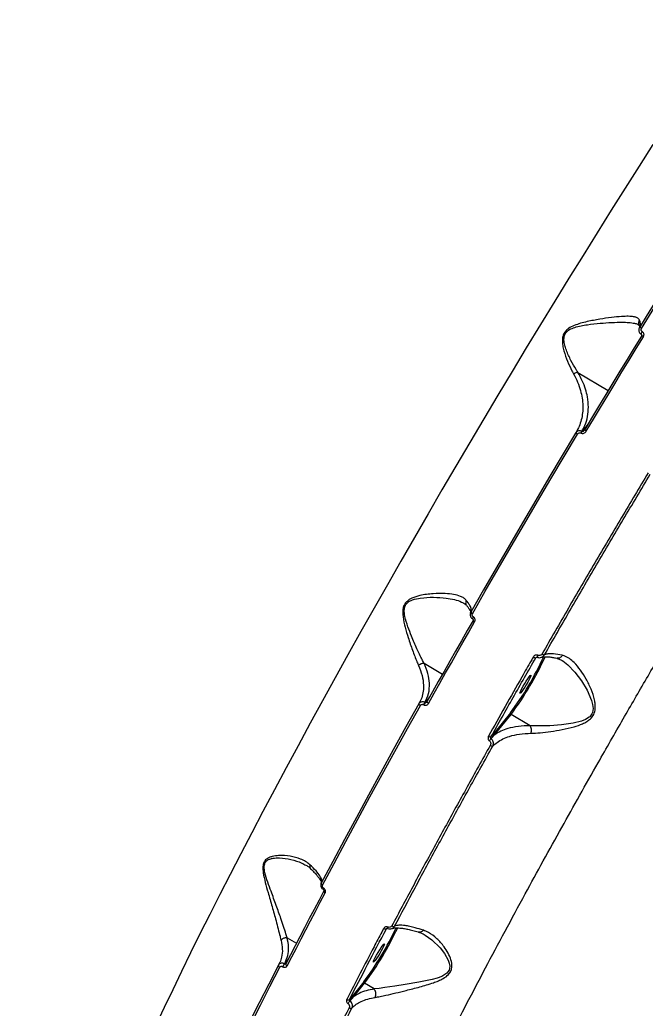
# Model space of a CAD drawing. Header units: millimetres. Extents: x -6328 to 5334, y -5037 to 4112.
# Drawn here: x -1865.5 to -1601.1, y 770.3 to 1187.9 of the extents above; entities that cross this region are included whole.
import ezdxf

# ---------------------------------------------------------------- set-up
doc = ezdxf.new("R2010")
doc.units = ezdxf.units.MM
for name, color, linetype in [('DIKOM_ОБЪЕКТ', 7, 'Continuous'), ('DIKOM_РАЗМЕР_ЗОНА', 7, 'Continuous'), ('DIKOM_РАЗМЕР_ОБЪЕКТА', 7, 'Continuous')]:
    doc.layers.add(name, color=color, linetype=linetype)
doc.styles.add('style1', font='arial.ttf', dxfattribs={"width": 0.8})
doc.dimstyles.new('1-50', dxfattribs={"dimtxt": 300, "dimasz": 200, "dimexe": 100, "dimexo": 0, "dimgap": 100, "dimtad": 1, "dimtxsty": 'style1', "dimcen": 200, "dimclrd": 7, "dimclre": 7, "dimclrt": 7, "dimadec": 1, "dimazin": 2, "dimtfac": 1, "dimtmove": 0, "dimatfit": 2, "dimfxl": 0, "dimlwd": 25, "dimlwe": 18, "dimarcsym": 0})

# ---------------------------------------------------------------- blocks, each defined once
blk = doc.blocks.new('*D2')
at = {"layer": 'Defpoints', "color": 0, "transparency": 16777216}
for p in [(-5303.77, 2121.42), (-1621.11, 2121.42), (560.33, -2395.62)]:
    blk.add_point(p, dxfattribs=at)
at = {"layer": 'DIKOM_РАЗМЕР_ОБЪЕКТА', "color": 7, "lineweight": 18, "transparency": 16777216}
for p, q in [((-1621.11, 2121.42), (-5403.77, 2121.42)), ((560.33, -2395.62), (-5403.77, -2395.62))]:
    blk.add_line(p, q, dxfattribs=at)
at = {"layer": 'DIKOM_РАЗМЕР_ОБЪЕКТА', "color": 7, "lineweight": 25, "transparency": 16777216}
blk.add_line((-5303.77, -2195.62), (-5303.77, 1921.42), dxfattribs=at)
at = {"layer": 'DIKOM_РАЗМЕР_ОБЪЕКТА', "color": 7, "transparency": 16777216}
for points in [[(-5337.11, 1921.42), (-5270.44, 1921.42), (-5303.77, 2121.42)], [(-5337.11, -2195.62), (-5270.44, -2195.62), (-5303.77, -2395.62)]]:
    blk.add_solid(points, dxfattribs=at)
at = {"layer": 'DIKOM_РАЗМЕР_ОБЪЕКТА', "color": 7, "transparency": 16777216, "insert": (-5556.94, -137.1), "char_height": 300, "attachment_point": 5, "rotation": 90, "style": 'style1'}
blk.add_mtext('4500', dxfattribs=at)
blk = doc.blocks.new('*D3')
at = {"layer": 'Defpoints', "color": 0, "transparency": 16777216}
for p in [(-1814.92, 4111.71), (-5877.98, -3895.62), (33.33, -3895.62)]:
    blk.add_point(p, dxfattribs=at)
at = {"layer": 'DIKOM_РАЗМЕР_ЗОНА', "color": 7, "lineweight": 18, "transparency": 16777216}
for p, q in [((-1814.92, 4111.71), (-5977.98, 4111.71)), ((33.33, -3895.62), (-5977.98, -3895.62))]:
    blk.add_line(p, q, dxfattribs=at)
at = {"layer": 'DIKOM_РАЗМЕР_ЗОНА', "color": 7, "lineweight": 25, "transparency": 16777216}
blk.add_line((-5877.98, 3911.71), (-5877.98, -3695.62), dxfattribs=at)
at = {"layer": 'DIKOM_РАЗМЕР_ЗОНА', "color": 7, "transparency": 16777216}
for points in [[(-5911.31, 3911.71), (-5844.65, 3911.71), (-5877.98, 4111.71)], [(-5911.31, -3695.62), (-5844.65, -3695.62), (-5877.98, -3895.62)]]:
    blk.add_solid(points, dxfattribs=at)
at = {"layer": 'DIKOM_РАЗМЕР_ЗОНА', "color": 7, "transparency": 16777216, "insert": (-6131.15, 108.05), "char_height": 300, "attachment_point": 5, "rotation": 90, "style": 'style1'}
blk.add_mtext('8000', dxfattribs=at)

msp = doc.modelspace()

# ---------------------------------------------------------------- linework, layer by layer
at = {"layer": 'DIKOM_ОБЪЕКТ', "color": 7, "linetype": 'Continuous', "lineweight": 15}
for p, q in [((-1603.862, 1059.058), (-1603.638, 1058.925)), ((-1602.857, 1055.079), (-1602.829, 1055.062)), ((-1602.719, 1054.319), (-1602.715, 1054.334)), ((-1602.305, 1056.119), (-1602.334, 1056.136)), ((-1629.54, 1038.971), (-1616.695, 1031.37)), ((-1625.205, 1017.247), (-1627.798, 1013.993)), ((-1630.338, 1013.704), (-1630.558, 1013.282)), ((-1628.322, 1013.391), (-1628.233, 1013.338)), ((-1627.798, 1013.993), (-1627.887, 1014.045)), ((-1626.805, 1014.579), (-1626.91, 1014.453)), ((-1678.033, 941.587), (-1677.711, 941.411)), ((-1673.747, 935.632), (-1673.795, 935.66)), ((-1674.148, 934.889), (-1674.101, 934.861)), ((-1694.615, 916.113), (-1686.799, 911.488)), ((-1647.345, 918.42), (-1647.027, 918.649)), ((-1646.751, 918.624), (-1646.727, 918.633)), ((-1636.484, 917.36), (-1636.164, 917.194)), ((-1692.127, 902.022), (-1694.149, 899.491)), ((-1696.61, 899.314), (-1696.8, 898.906)), ((-1694.812, 898.602), (-1694.744, 898.562)), ((-1694.149, 899.491), (-1694.217, 899.531)), ((-1658.059, 895.104), (-1665.15, 886.384)), ((-1664.921, 885.75), (-1657.829, 894.469)), ((-1649.732, 889.677), (-1657.829, 894.469)), ((-1737.287, 820.585), (-1737.219, 820.545)), ((-1737.016, 821.042), (-1737.084, 821.083)), ((-1710.494, 803.931), (-1710.248, 804.109)), ((-1710.391, 804.054), (-1710.369, 804.066)), ((-1752.458, 800.118), (-1748.526, 797.79)), ((-1752.033, 791.005), (-1753.586, 789.066)), ((-1755.804, 789.234), (-1756.145, 788.583)), ((-1754.371, 787.899), (-1754.324, 787.871)), ((-1753.586, 789.066), (-1753.633, 789.094)), ((-1720.022, 781.499), (-1724.574, 775.902)), ((-1724.344, 775.267), (-1719.792, 780.864)), ((-1715.752, 778.474), (-1719.792, 780.864)), ((-1724.574, 775.902), (-1726.11, 774.004))]:
    msp.add_line(p, q, dxfattribs=at)
at = {"layer": 'DIKOM_ОБЪЕКТ', "color": 7, "linetype": 'Continuous', "lineweight": 15, "flags": 128}
for points in [[(-1597.806, 1135.28), (-1603.658, 1126.134), (-1609.549, 1116.866), (-1615.471, 1107.484), (-1621.42, 1097.997), (-1627.391, 1088.415), (-1633.377, 1078.745), (-1639.373, 1068.998), (-1645.374, 1059.181), (-1651.374, 1049.305), (-1657.367, 1039.377), (-1663.347, 1029.409), (-1669.31, 1019.408), (-1675.25, 1009.384), (-1681.161, 999.347), (-1687.037, 989.306), (-1692.874, 979.27), (-1698.665, 969.248), (-1704.406, 959.25), (-1710.091, 949.285), (-1715.714, 939.363), (-1721.271, 929.492), (-1726.756, 919.682), (-1732.165, 909.941), (-1737.491, 900.28), (-1742.731, 890.707), (-1747.879, 881.231), (-1752.931, 871.86), (-1757.882, 862.604), (-1762.726, 853.471), (-1767.461, 844.469), (-1772.081, 835.607), (-1776.582, 826.893), (-1780.96, 818.336), (-1785.211, 809.943), (-1789.33, 801.721), (-1793.315, 793.68), (-1797.161, 785.825), (-1800.864, 778.165), (-1804.422, 770.707), (-1807.831, 763.457)], [(-1568.328, 1114.242), (-1572.685, 1107.375), (-1577.056, 1100.452), (-1581.442, 1093.476), (-1585.84, 1086.45), (-1590.248, 1079.377), (-1594.664, 1072.26), (-1599.087, 1065.101), (-1603.515, 1057.905)], [(-1602.645, 1057.583), (-1598.208, 1064.796), (-1593.776, 1071.97), (-1589.349, 1079.103), (-1584.932, 1086.192), (-1580.524, 1093.233), (-1576.129, 1100.224), (-1571.747, 1107.163), (-1567.381, 1114.045)], [(-1602.719, 1054.319), (-1605.732, 1049.397), (-1608.746, 1044.46), (-1611.76, 1039.509), (-1614.773, 1034.545), (-1617.784, 1029.569), (-1620.794, 1024.582), (-1623.801, 1019.585), (-1626.805, 1014.579)], [(-1625.993, 1014.171), (-1622.982, 1019.188), (-1619.968, 1024.197), (-1616.951, 1029.196), (-1613.932, 1034.184), (-1610.912, 1039.16), (-1607.891, 1044.123), (-1604.87, 1049.072), (-1601.849, 1054.006)], [(-1630.558, 1013.282), (-1636.188, 1003.849), (-1641.799, 994.396), (-1647.388, 984.929), (-1652.952, 975.455), (-1658.486, 965.981), (-1663.987, 956.512), (-1669.451, 947.056), (-1674.874, 937.619)], [(-1674.162, 937.031), (-1668.727, 946.489), (-1663.252, 955.966), (-1657.739, 965.456), (-1652.192, 974.951), (-1646.616, 984.446), (-1641.014, 993.934), (-1635.391, 1003.408), (-1629.749, 1012.862)], [(-1673.899, 934.183), (-1676.37, 929.86), (-1678.83, 925.544), (-1681.281, 921.234), (-1683.721, 916.933), (-1686.149, 912.639), (-1688.567, 908.354), (-1690.972, 904.079), (-1693.366, 899.813)], [(-1692.713, 899.131), (-1690.314, 903.406), (-1687.902, 907.692), (-1685.479, 911.987), (-1683.044, 916.291), (-1680.599, 920.603), (-1678.143, 924.922), (-1675.676, 929.249), (-1673.2, 933.582)], [(-1636.164, 917.194), (-1635.967, 917.091), (-1633.758, 915.383), (-1630.845, 912.365), (-1628.06, 908.679), (-1625.683, 904.751), (-1623.744, 900.329), (-1623.312, 898.697), (-1623.13, 896.977), (-1623.394, 895.276), (-1623.596, 894.785), (-1624.53, 893.518), (-1624.812, 893.267), (-1626.295, 892.327), (-1628.009, 891.641), (-1631.558, 890.769), (-1636.464, 890.089), (-1641.37, 889.715), (-1645.644, 889.584), (-1649.722, 889.671), (-1649.725, 889.671), (-1649.725, 889.671)], [(-1649.408, 911.058), (-1649.502, 910.685), (-1649.776, 910.033), (-1650.208, 909.158), (-1650.763, 908.128), (-1651.396, 907.028), (-1652.055, 905.947), (-1652.688, 904.972), (-1653.243, 904.182), (-1653.675, 903.642), (-1653.949, 903.395), (-1654.043, 903.461), (-1653.949, 903.834), (-1653.675, 904.486), (-1653.243, 905.362), (-1652.688, 906.391), (-1652.055, 907.491), (-1651.396, 908.572), (-1650.763, 909.547), (-1650.208, 910.337), (-1649.776, 910.877), (-1649.502, 911.124), (-1649.408, 911.058)], [(-1696.8, 898.906), (-1702.234, 889.166), (-1707.597, 879.491), (-1712.886, 869.889), (-1718.096, 860.366), (-1723.224, 850.932), (-1728.265, 841.592), (-1733.215, 832.353), (-1738.071, 823.224)], [(-1737.499, 822.383), (-1732.632, 831.533), (-1727.671, 840.792), (-1722.619, 850.152), (-1717.481, 859.608), (-1712.259, 869.151), (-1706.958, 878.775), (-1701.583, 888.471), (-1696.137, 898.233)], [(-1696.8, 898.906), (-1696.811, 898.857), (-1696.792, 898.793), (-1696.743, 898.715), (-1696.665, 898.627), (-1696.562, 898.531), (-1696.436, 898.431), (-1696.293, 898.331), (-1696.137, 898.233)], [(-1693.381, 899.796), (-1693.389, 899.769), (-1693.379, 899.708), (-1693.335, 899.63), (-1693.259, 899.541), (-1693.155, 899.442), (-1693.025, 899.338), (-1692.876, 899.233), (-1692.713, 899.131)], [(-1738.071, 823.224), (-1738.1, 823.142), (-1738.098, 823.046), (-1738.065, 822.939), (-1738.001, 822.825), (-1737.909, 822.709), (-1737.791, 822.594), (-1737.653, 822.484), (-1737.499, 822.383)], [(-1736.931, 819.923), (-1739.006, 815.995), (-1741.061, 812.09), (-1743.097, 808.209), (-1745.113, 804.351), (-1747.109, 800.518), (-1749.086, 796.71), (-1751.041, 792.927), (-1752.976, 789.171)], [(-1752.465, 788.225), (-1750.526, 791.99), (-1748.566, 795.781), (-1746.585, 799.598), (-1744.584, 803.441), (-1742.562, 807.308), (-1740.522, 811.198), (-1738.461, 815.113), (-1736.382, 819.05)], [(-1736.931, 819.923), (-1736.975, 819.842), (-1736.984, 819.745), (-1736.958, 819.635), (-1736.898, 819.516), (-1736.806, 819.394), (-1736.687, 819.272), (-1736.543, 819.156), (-1736.382, 819.05)], [(-1709.904, 804.628), (-1709.946, 804.497), (-1709.979, 804.38), (-1710.002, 804.278), (-1710.015, 804.194), (-1710.018, 804.132), (-1710.009, 804.091), (-1709.994, 804.075)], [(-1709.994, 804.075), (-1709.991, 804.074), (-1709.962, 804.081)], [(-1694.14, 801.164), (-1691.255, 799.235), (-1687.759, 795.841), (-1685.893, 793.416), (-1684.38, 790.681), (-1683.942, 789.409), (-1683.738, 788.064), (-1684.006, 786.489), (-1684.954, 785.146), (-1687.128, 783.792), (-1689.09, 783.073), (-1691.174, 782.503), (-1696.791, 781.361), (-1702.581, 780.392), (-1706.919, 779.704), (-1711.143, 779.062), (-1713.525, 778.731), (-1715.745, 778.469), (-1715.747, 778.469), (-1715.747, 778.469)], [(-1711.37, 797.454), (-1711.464, 797.08), (-1711.738, 796.429), (-1712.17, 795.553), (-1712.725, 794.523), (-1713.358, 793.423), (-1714.018, 792.342), (-1714.651, 791.367), (-1715.206, 790.577), (-1715.638, 790.037), (-1715.912, 789.79), (-1716.006, 789.856), (-1715.912, 790.23), (-1715.638, 790.881), (-1715.206, 791.757), (-1714.651, 792.786), (-1714.018, 793.886), (-1713.358, 794.968), (-1712.725, 795.943), (-1712.17, 796.732), (-1711.738, 797.272), (-1711.464, 797.52), (-1711.37, 797.454)], [(-1756.145, 788.583), (-1760.262, 780.526), (-1764.276, 772.603), (-1768.183, 764.819), (-1771.982, 757.179), (-1775.669, 749.688), (-1779.242, 742.353), (-1782.699, 735.177), (-1786.037, 728.166)], [(-1785.571, 727.115), (-1782.226, 734.142), (-1778.762, 741.333), (-1775.181, 748.685), (-1771.485, 756.192), (-1767.678, 763.849), (-1763.762, 771.65), (-1759.74, 779.591), (-1755.613, 787.666)], [(-1756.145, 788.583), (-1756.183, 788.486), (-1756.188, 788.375), (-1756.162, 788.255), (-1756.104, 788.13), (-1756.016, 788.004), (-1755.903, 787.882), (-1755.767, 787.768), (-1755.613, 787.666)], [(-1752.976, 789.171), (-1753.027, 789.076), (-1753.043, 788.964), (-1753.024, 788.842), (-1752.97, 788.712), (-1752.883, 788.58), (-1752.767, 788.452), (-1752.626, 788.332), (-1752.465, 788.225)]]:
    msp.add_lwpolyline(points, dxfattribs=at)
at = {"layer": 'DIKOM_ОБЪЕКТ', "color": 7, "linetype": 'Continuous', "lineweight": 15}
for centre, radius, start, end in [((-1603.515, 1056.57), 1.335, 49.38413, 90.00644), ((-1599.813, 1054.23), 3.16, 142.89999, 164.41587), ((-1599.78, 1054.21), 3.166, 142.91526, 164.38991), ((-1602.729, 1052.994), 1.34, 48.99929, 89.39509), ((-1631.957, 1009.598), 3.94, 55.9129, 69.20482), ((-1622.56, 1010.034), 6.669, 143.01866, 149.77285), ((-1622.471, 1009.981), 6.669, 143.01866, 149.77285), ((-1627.671, 1011.848), 2.865, 54.15235, 72.40471), ((-1673.608, 938.426), 1.501, 212.5453, 248.34131), ((-1672.202, 934.463), 1.992, 143.07647, 167.63938), ((-1672.163, 934.439), 1.983, 143.03525, 167.70734), ((-1672.697, 934.908), 1.418, 211.22763, 249.23923), ((-1757.06, 969.541), 123.864, 323.06122, 335.86446), ((-1760.801, 971.783), 128.766, 323.09957, 335.73707), ((-1647.043, 920.612), 2.214, 233.59735, 262.13799), ((-1645.015, 918.595), 1.736, 150.27654, 179.04156), ((-1643.213, 922.164), 2.547, 234.80871, 259.31965), ((-1687.837, 894.795), 7.946, 143.41032, 151.37165), ((-1687.769, 894.754), 7.946, 143.41032, 151.37165), ((-1657.6, 894.911), 0.498, 157.19333, 242.58655), ((-1664.692, 886.191), 0.498, 157.19442, 242.58644), ((-1666.397, 886.492), 1.525, 231.34129, 273.85004), ((-1654.898, 874.149), 15.172, 138.51931, 142.73261), ((-1665.611, 882.696), 1.622, 232.53438, 272.03783), ((-1735.911, 820.315), 1.402, 146.78557, 168.87307), ((-1735.849, 820.277), 1.396, 146.75374, 168.94362), ((-1824.692, 859.477), 130.524, 323.31435, 335.02406), ((-1826.96, 860.829), 133.714, 323.27086, 335.02656), ((-1710.969, 804.882), 1.063, 230.01453, 296.57989), ((-1707.481, 806.052), 1.12, 231.19636, 292.86468), ((-1746.727, 784.004), 8.579, 143.60427, 152.99466), ((-1746.68, 783.976), 8.579, 143.60427, 152.99466), ((-1719.563, 781.306), 0.498, 157.19333, 242.58655), ((-1726.663, 774.853), 1.014, 230.74076, 303.09454), ((-1868.434, 881.99), 179.146, 322.25441, 322.70586), ((-1724.115, 775.709), 0.498, 157.19442, 242.58644), ((-1725.595, 771.401), 1.048, 231.8291, 300.43419)]:
    msp.add_arc(centre, radius, start, end, dxfattribs=at)
for points, knots in [([(-1739.94, 630.53), (-1739.272, 632.856), (-1737.962, 637.417), (-1735.241, 645.416), (-1732.008, 654.164), (-1728.17, 663.851), (-1723.663, 674.625), (-1719.07, 685.121), (-1714.589, 695.031), (-1710.625, 703.599), (-1706.56, 712.215), (-1702.42, 720.841), (-1698.073, 729.755), (-1692.548, 740.917), (-1685.68, 754.546), (-1677.364, 770.713), (-1668.915, 786.836), (-1660.417, 802.791), (-1652.249, 817.904), (-1644.222, 832.567), (-1636.533, 846.452), (-1628.79, 860.287), (-1620.157, 875.554), (-1610.75, 891.999), (-1600.552, 909.608), (-1590.965, 925.97), (-1581.724, 941.573), (-1573.026, 956.117), (-1564.408, 970.39), (-1554.944, 985.917), (-1544.808, 1002.363), (-1534.023, 1019.651), (-1524.061, 1035.429), (-1514.614, 1050.222), (-1505.854, 1063.793), (-1497.299, 1076.903), (-1488.925, 1089.594), (-1480.582, 1102.105), (-1475.085, 1110.223), (-1472.334, 1114.286)], [0, 0, 0, 0, 0.0321108, 0.0629807, 0.0939441, 0.1252643, 0.1566821, 0.189835, 0.2117861, 0.2337707, 0.2537041, 0.2736375, 0.2936718, 0.313706, 0.3466387, 0.3796847, 0.4118208, 0.4412262, 0.470712, 0.4960472, 0.5214337, 0.5455273, 0.5696649, 0.6018539, 0.6313075, 0.6608414, 0.6862174, 0.7116447, 0.7357766, 0.7599525, 0.7922219, 0.8217486, 0.8513558, 0.8767942, 0.9022838, 0.9264743, 0.9507088, 0.9753312, 1, 1, 1, 1]), ([(-1603.532, 1061.051), (-1603.641, 1061.236), (-1603.905, 1061.684), (-1604.713, 1062.171), (-1606.122, 1062.551), (-1608.213, 1062.702), (-1611.334, 1062.594), (-1615.383, 1062.187), (-1620.315, 1061.47), (-1624.744, 1060.642), (-1628.405, 1059.732), (-1631.07, 1058.862), (-1633.309, 1057.767), (-1634.943, 1056.373), (-1635.909, 1054.655), (-1636.214, 1052.574), (-1636.007, 1050.347), (-1635.3, 1047.265), (-1633.963, 1043.571), (-1632.495, 1040.384), (-1631.591, 1038.726), (-1631.36, 1038.302)], [0, 0, 0, 0, 0.0311474, 0.0753855, 0.1207369, 0.1821177, 0.2453894, 0.3302629, 0.4176133, 0.506583, 0.5520953, 0.5980953, 0.6383945, 0.6670903, 0.6962024, 0.7286708, 0.766811, 0.8059849, 0.8877644, 0.9712469, 1, 1, 1, 1]), ([(-1603.532, 1061.051), (-1603.549, 1061.027), (-1603.689, 1060.839), (-1603.894, 1060.423), (-1603.96, 1059.794), (-1603.904, 1059.328), (-1603.776, 1059.136), (-1603.765, 1059.121)], [0, 0, 0, 0, 0.0417515, 0.3370463, 0.6548472, 0.9726442, 1, 1, 1, 1]), ([(-1603.463, 1058.065), (-1603.305, 1058.404), (-1602.972, 1059.118), (-1603.208, 1060.234), (-1603.488, 1060.938), (-1603.532, 1061.051)], [0, 0, 0, 0, 0.4324947, 0.9095891, 1, 1, 1, 1]), ([(-1629.54, 1038.971), (-1629.808, 1039.384), (-1630.834, 1040.963), (-1632.558, 1044.018), (-1634.184, 1047.514), (-1635.147, 1050.466), (-1635.535, 1052.535), (-1635.398, 1054.4), (-1634.853, 1055.48), (-1634.148, 1056.34), (-1632.956, 1057.248), (-1630.802, 1058.085), (-1628.23, 1058.699), (-1624.595, 1059.297), (-1620.198, 1059.756), (-1615.217, 1060.089), (-1611.16, 1060.193), (-1607.931, 1060.091), (-1605.813, 1059.803), (-1604.533, 1059.482), (-1604.128, 1059.222), (-1604.029, 1059.158)], [0, 0, 0, 0, 0.031315, 0.1199302, 0.2100252, 0.2502487, 0.2911954, 0.3237366, 0.3475658, 0.3522687, 0.380797, 0.4223578, 0.4697856, 0.5178384, 0.6163492, 0.7088869, 0.8034968, 0.8698555, 0.9378216, 0.9847655, 1, 1, 1, 1]), ([(-1604.054, 1059.114), (-1603.99, 1059.07), (-1603.87, 1058.987), (-1603.88, 1058.987), (-1603.885, 1058.987)], [0, 0, 0, 0, 0.5373051, 1, 1, 1, 1]), ([(-1603.515, 1057.905), (-1603.604, 1057.726), (-1603.796, 1057.341), (-1603.849, 1056.68), (-1603.696, 1056.033), (-1603.358, 1055.465), (-1603.009, 1055.213), (-1602.833, 1055.086)], [0, 0, 0, 0, 0.1847847, 0.3988088, 0.6012662, 0.7990297, 1, 1, 1, 1]), ([(-1603.778, 1059.113), (-1603.687, 1058.907), (-1603.489, 1058.459), (-1603.43, 1058.081), (-1603.456, 1057.968), (-1603.446, 1057.988), (-1603.446, 1057.989)], [0, 0, 0, 0, 0.2969212, 0.6438022, 0.9883545, 1, 1, 1, 1]), ([(-1602.334, 1056.136), (-1602.421, 1056.2), (-1602.596, 1056.33), (-1602.759, 1056.621), (-1602.828, 1056.953), (-1602.794, 1057.292), (-1602.692, 1057.491), (-1602.645, 1057.583)], [0, 0, 0, 0, 0.1951513, 0.3900918, 0.5932741, 0.8111156, 1, 1, 1, 1]), ([(-1602.828, 1055.06), (-1602.825, 1055.059), (-1602.782, 1055.039), (-1602.711, 1054.966), (-1602.63, 1054.826), (-1602.609, 1054.623), (-1602.64, 1054.441), (-1602.708, 1054.357), (-1602.721, 1054.341)], [0, 0, 0, 0, 0.0104831, 0.1627458, 0.3543204, 0.6168987, 0.9287731, 1, 1, 1, 1]), ([(-1601.849, 1054.006), (-1601.781, 1054.141), (-1601.633, 1054.43), (-1601.58, 1054.922), (-1601.679, 1055.407), (-1601.918, 1055.835), (-1602.176, 1056.024), (-1602.305, 1056.119)], [0, 0, 0, 0, 0.1890341, 0.4045268, 0.6068518, 0.803372, 1, 1, 1, 1]), ([(-1629.544, 1038.973), (-1629.74, 1038.965), (-1630.133, 1038.948), (-1630.711, 1038.731), (-1631.116, 1038.494), (-1631.302, 1038.347), (-1631.36, 1038.302)], [0, 0, 0, 0, 0.3252677, 0.6505354, 0.8925526, 1, 1, 1, 1]), ([(-1631.36, 1038.302), (-1630.761, 1037.136), (-1629.555, 1034.789), (-1628.405, 1031.379), (-1627.682, 1028.08), (-1627.401, 1024.92), (-1627.525, 1021.846), (-1628.072, 1018.894), (-1628.965, 1016.139), (-1629.893, 1014.494), (-1630.338, 1013.704)], [0, 0, 0, 0, 0.1262555, 0.2540694, 0.3766243, 0.5004715, 0.6252795, 0.7529413, 0.8815225, 1, 1, 1, 1]), ([(-1627.887, 1014.045), (-1627.433, 1014.875), (-1626.365, 1016.828), (-1625.381, 1020.257), (-1625, 1024.291), (-1625.365, 1028.211), (-1626.297, 1031.934), (-1627.581, 1035.394), (-1628.889, 1037.78), (-1629.544, 1038.973)], [0, 0, 0, 0, 0.1234106, 0.2903387, 0.4577866, 0.6246116, 0.7465465, 0.8732941, 1, 1, 1, 1]), ([(-1629.544, 1038.973), (-1629.543, 1038.973), (-1629.542, 1038.972), (-1629.541, 1038.972), (-1629.541, 1038.972), (-1629.54, 1038.971)], [0, 0, 0, 0, 0.2963091, 0.6893277, 1, 1, 1, 1]), ([(-1627.887, 1014.045), (-1627.97, 1014.087), (-1628.242, 1014.226), (-1628.751, 1014.325), (-1629.398, 1014.245), (-1630.012, 1013.944), (-1630.382, 1013.566), (-1630.534, 1013.321), (-1630.558, 1013.282)], [0, 0, 0, 0, 0.0891853, 0.2936483, 0.4896032, 0.7163748, 0.9545823, 1, 1, 1, 1]), ([(-1629.749, 1012.862), (-1629.648, 1013), (-1629.469, 1013.244), (-1629.107, 1013.452), (-1628.766, 1013.523), (-1628.499, 1013.484), (-1628.363, 1013.412), (-1628.322, 1013.391)], [0, 0, 0, 0, 0.3025704, 0.534681, 0.7254608, 0.9171004, 1, 1, 1, 1]), ([(-1628.233, 1013.338), (-1628.171, 1013.306), (-1627.957, 1013.194), (-1627.533, 1013.136), (-1626.986, 1013.257), (-1626.422, 1013.586), (-1626.145, 1013.964), (-1625.993, 1014.171)], [0, 0, 0, 0, 0.0796272, 0.2757181, 0.4707552, 0.7105349, 1, 1, 1, 1]), ([(-1626.91, 1014.453), (-1626.961, 1014.387), (-1627.076, 1014.238), (-1627.289, 1014.073), (-1627.49, 1013.975), (-1627.634, 1013.952), (-1627.726, 1013.958), (-1627.777, 1013.983), (-1627.798, 1013.993)], [0, 0, 0, 0, 0.246352, 0.5567253, 0.7711327, 0.8598683, 0.9410343, 1, 1, 1, 1]), ([(-1599.851, 996.565), (-1603.621, 990.252), (-1611.171, 977.608), (-1622.428, 958.494), (-1633.635, 939.287), (-1640.995, 926.49), (-1644.681, 920.083)], [0, 0, 0, 0, 0.2482523, 0.4971932, 0.7482405, 1, 1, 1, 1]), ([(-1643.685, 919.661), (-1640.059, 925.965), (-1632.797, 938.59), (-1621.67, 957.664), (-1610.386, 976.825), (-1602.768, 989.583), (-1598.953, 995.972)], [0, 0, 0, 0, 0.2482526, 0.4971936, 0.7482408, 1, 1, 1, 1]), ([(-1676.739, 942.655), (-1677.07, 942.984), (-1677.739, 943.648), (-1679.469, 944.519), (-1682.023, 945.218), (-1685.883, 945.621), (-1689.826, 945.575), (-1693.524, 945.208), (-1696.574, 944.677), (-1699.438, 943.844), (-1701.349, 942.711), (-1702.448, 941.615), (-1703.177, 940.49), (-1703.696, 938.356), (-1703.532, 935.197), (-1702.629, 931.222), (-1701.203, 926.464), (-1699.484, 921.487), (-1698, 917.598), (-1697.151, 915.655), (-1696.927, 915.143)], [0, 0, 0, 0, 0.0440626, 0.0889571, 0.1624871, 0.2382061, 0.3352462, 0.385054, 0.435258, 0.4935501, 0.5321339, 0.5402075, 0.5665588, 0.5927386, 0.6382706, 0.7076003, 0.7787225, 0.8710031, 0.9660344, 1, 1, 1, 1]), ([(-1694.618, 916.114), (-1694.618, 916.114), (-1694.879, 916.601), (-1695.859, 918.492), (-1697.626, 922.216), (-1699.693, 926.956), (-1701.481, 931.536), (-1702.674, 935.273), (-1703.084, 938.279), (-1702.714, 940.254), (-1702.136, 941.13), (-1701.679, 941.597), (-1700.999, 942.214), (-1699.11, 943.124), (-1695.371, 943.848), (-1690.49, 944.039), (-1685.649, 943.729), (-1681.7, 943.022), (-1679.303, 942.314), (-1678.258, 941.716), (-1678.033, 941.587)], [0, 0, 0, 0, 0.0000182, 0.0369385, 0.1376821, 0.2413479, 0.3163671, 0.3926501, 0.439729, 0.4657616, 0.4912868, 0.4916281, 0.4996556, 0.5390366, 0.600804, 0.7064279, 0.8148962, 0.8952926, 0.9775175, 1, 1, 1, 1]), ([(-1678.053, 941.558), (-1677.964, 941.514), (-1677.523, 941.298), (-1677.118, 940.97), (-1676.89, 940.667), (-1676.822, 940.577)], [0, 0, 0, 0, 0.149806, 0.7489889, 1, 1, 1, 1]), ([(-1676.739, 942.655), (-1676.758, 942.621), (-1676.834, 942.486), (-1676.977, 942.142), (-1677.054, 941.609), (-1676.959, 941.046), (-1676.754, 940.771), (-1676.668, 940.656)], [0, 0, 0, 0, 0.0523034, 0.204862, 0.4969259, 0.7889887, 1, 1, 1, 1]), ([(-1674.845, 937.752), (-1674.72, 938.076), (-1674.451, 938.775), (-1675.019, 940.216), (-1675.881, 941.58), (-1676.502, 942.358), (-1676.739, 942.655)], [0, 0, 0, 0, 0.2992421, 0.644562, 0.8640649, 1, 1, 1, 1]), ([(-1676.704, 940.631), (-1676.562, 940.463), (-1676.091, 939.906), (-1675.563, 939.124), (-1675.118, 938.32), (-1674.927, 937.794), (-1674.922, 937.569), (-1674.914, 937.603), (-1674.913, 937.61)], [0, 0, 0, 0, 0.0963106, 0.3185481, 0.53612, 0.7464874, 0.9490595, 1, 1, 1, 1]), ([(-1674.874, 937.619), (-1674.965, 937.415), (-1675.147, 937.009), (-1675.143, 936.322), (-1674.927, 935.679), (-1674.559, 935.189), (-1674.248, 934.979), (-1674.125, 934.896)], [0, 0, 0, 0, 0.2142525, 0.4283241, 0.6427324, 0.8576152, 1, 1, 1, 1]), ([(-1673.795, 935.66), (-1673.856, 935.702), (-1674.011, 935.807), (-1674.193, 936.055), (-1674.3, 936.379), (-1674.3, 936.724), (-1674.208, 936.929), (-1674.162, 937.031)], [0, 0, 0, 0, 0.1422682, 0.3570915, 0.5715532, 0.7857145, 1, 1, 1, 1]), ([(-1673.2, 933.582), (-1673.131, 933.735), (-1672.993, 934.042), (-1672.994, 934.559), (-1673.153, 935.044), (-1673.427, 935.413), (-1673.656, 935.57), (-1673.747, 935.632)], [0, 0, 0, 0, 0.2150376, 0.4299703, 0.6447112, 0.8592201, 1, 1, 1, 1]), ([(-1674.105, 934.86), (-1674.06, 934.829), (-1673.966, 934.766), (-1673.874, 934.61), (-1673.838, 934.435), (-1673.853, 934.28), (-1673.9, 934.205), (-1673.918, 934.176)], [0, 0, 0, 0, 0.2023838, 0.4219246, 0.6374831, 0.858704, 1, 1, 1, 1]), ([(-1648.356, 918.831), (-1648.683, 918.26), (-1650.316, 915.404), (-1654.331, 908.366), (-1660.362, 897.737), (-1665.02, 889.448), (-1667.35, 885.301)], [0, 0, 0, 0, 0.0507678, 0.2538476, 0.6266954, 1, 1, 1, 1]), ([(-1649.399, 886.532), (-1648.103, 886.584), (-1645.477, 886.69), (-1640.994, 887.231), (-1636.192, 888.027), (-1631.62, 889.075), (-1628.123, 890.247), (-1625.793, 891.418), (-1624.101, 892.638), (-1622.674, 894.478), (-1622.144, 896.678), (-1622.195, 898.756), (-1622.662, 901.581), (-1623.933, 905.256), (-1626.008, 909.497), (-1628.429, 913.32), (-1630.839, 916.2), (-1633.164, 918.161), (-1634.859, 919.091), (-1635.878, 919.369), (-1636.154, 919.444)], [0, 0, 0, 0, 0.0704036, 0.1427031, 0.2195593, 0.2979651, 0.3555927, 0.3848666, 0.4149661, 0.4491209, 0.4886795, 0.5172627, 0.546521, 0.6240214, 0.7036981, 0.7828119, 0.8640045, 0.920468, 0.9784132, 1, 1, 1, 1]), ([(-1646.523, 919.456), (-1646.558, 919.469), (-1646.75, 919.543), (-1647.126, 919.595), (-1647.621, 919.496), (-1648.064, 919.241), (-1648.259, 918.967), (-1648.356, 918.831)], [0, 0, 0, 0, 0.0535395, 0.2897948, 0.5263616, 0.7631292, 1, 1, 1, 1]), ([(-1646.727, 918.633), (-1646.668, 918.61), (-1646.349, 918.486), (-1645.722, 918.395), (-1644.902, 918.558), (-1644.167, 918.981), (-1643.846, 919.434), (-1643.685, 919.661)], [0, 0, 0, 0, 0.0542198, 0.2910956, 0.5276365, 0.7637336, 1, 1, 1, 1]), ([(-1644.681, 920.083), (-1644.778, 919.946), (-1644.974, 919.672), (-1645.419, 919.416), (-1645.915, 919.316), (-1646.294, 919.368), (-1646.487, 919.442), (-1646.523, 919.456)], [0, 0, 0, 0, 0.2363546, 0.4725827, 0.7091512, 0.9458514, 1, 1, 1, 1]), ([(-1644.733, 918.621), (-1644.665, 918.649), (-1644.516, 918.712), (-1643.898, 918.825), (-1642.983, 918.864), (-1641.773, 918.802), (-1640.257, 918.592), (-1639.105, 918.391), (-1638.406, 918.216), (-1638.369, 918.207)], [0, 0, 0, 0, 0.1338481, 0.2948538, 0.4595707, 0.6309951, 0.8083565, 0.990026, 1, 1, 1, 1]), ([(-1636.154, 919.444), (-1637.468, 919.694), (-1639.63, 920.105), (-1641.86, 920.115), (-1643.037, 919.926), (-1643.553, 919.715), (-1643.685, 919.661)], [0, 0, 0, 0, 0.3957843, 0.6516337, 0.9109959, 1, 1, 1, 1]), ([(-1636.154, 919.444), (-1636.176, 919.404), (-1636.274, 919.23), (-1636.548, 918.85), (-1637.055, 918.418), (-1637.724, 918.149), (-1638.159, 918.201), (-1638.367, 918.226)], [0, 0, 0, 0, 0.0456164, 0.1995829, 0.4735394, 0.7474951, 1, 1, 1, 1]), ([(-1696.927, 915.143), (-1696.881, 915.198), (-1696.745, 915.358), (-1696.412, 915.645), (-1695.885, 915.942), (-1695.23, 916.136), (-1694.822, 916.122), (-1694.618, 916.114)], [0, 0, 0, 0, 0.0873104, 0.2536162, 0.5024108, 0.7512054, 1, 1, 1, 1]), ([(-1696.927, 915.143), (-1696.374, 913.738), (-1695.254, 910.896), (-1694.762, 907.284), (-1694.895, 904.141), (-1695.44, 901.574), (-1696.241, 900.027), (-1696.61, 899.314)], [0, 0, 0, 0, 0.2379012, 0.4814132, 0.645665, 0.8367392, 1, 1, 1, 1]), ([(-1694.615, 916.113), (-1694.616, 916.113), (-1694.616, 916.114), (-1694.617, 916.114), (-1694.618, 916.114), (-1694.618, 916.114)], [0, 0, 0, 0, 0.4783841, 0.8637035, 1, 1, 1, 1]), ([(-1694.217, 899.531), (-1693.637, 900.741), (-1692.459, 903.194), (-1692.178, 907.362), (-1692.805, 911.696), (-1694.007, 914.63), (-1694.615, 916.113)], [0, 0, 0, 0, 0.2606924, 0.5287023, 0.7616279, 1, 1, 1, 1]), ([(-1666.295, 884.97), (-1663.182, 890.508), (-1656.948, 901.596), (-1650.549, 912.808), (-1647.345, 918.42)], [0, 0, 0, 0, 0.49945, 1, 1, 1, 1]), ([(-1647.345, 918.42), (-1647.314, 918.469), (-1647.276, 918.529), (-1647.216, 918.562), (-1647.205, 918.569)], [0, 0, 0, 0, 0.8152755, 1, 1, 1, 1]), ([(-1647.206, 918.571), (-1647.203, 918.574), (-1647.154, 918.625), (-1647.024, 918.659), (-1646.866, 918.669), (-1646.781, 918.63), (-1646.754, 918.617)], [0, 0, 0, 0, 0.0295431, 0.453647, 0.8276899, 1, 1, 1, 1]), ([(-1638.343, 918.077), (-1638.047, 918.005), (-1637.352, 917.834), (-1636.608, 917.409), (-1636.18, 917.165)], [0, 0, 0, 0, 0.4255584, 1, 1, 1, 1]), ([(-1694.217, 899.531), (-1694.322, 899.584), (-1694.622, 899.734), (-1695.183, 899.837), (-1695.838, 899.744), (-1696.428, 899.433), (-1696.676, 899.081), (-1696.8, 898.906)], [0, 0, 0, 0, 0.1131733, 0.3259329, 0.5479833, 0.775438, 1, 1, 1, 1]), ([(-1696.137, 898.233), (-1696.07, 898.329), (-1695.937, 898.52), (-1695.631, 898.696), (-1695.296, 898.755), (-1695.012, 898.707), (-1694.864, 898.629), (-1694.812, 898.602)], [0, 0, 0, 0, 0.2288294, 0.4578465, 0.6785143, 0.8883618, 1, 1, 1, 1]), ([(-1694.744, 898.562), (-1694.667, 898.521), (-1694.44, 898.403), (-1694.005, 898.329), (-1693.489, 898.422), (-1693.02, 898.692), (-1692.815, 898.985), (-1692.713, 899.131)], [0, 0, 0, 0, 0.1082969, 0.3204328, 0.5430623, 0.7715679, 1, 1, 1, 1]), ([(-1693.436, 899.727), (-1693.461, 899.694), (-1693.53, 899.6), (-1693.687, 899.495), (-1693.869, 899.433), (-1693.998, 899.437), (-1694.084, 899.458), (-1694.123, 899.478), (-1694.149, 899.491)], [0, 0, 0, 0, 0.1532204, 0.4301679, 0.6779033, 0.8426503, 0.8942609, 1, 1, 1, 1]), ([(-1649.732, 889.677), (-1651.428, 889.626), (-1654.859, 889.522), (-1658.95, 888.633), (-1662.24, 887.402), (-1664.016, 886.392), (-1664.853, 885.798), (-1664.921, 885.75)], [0, 0, 0, 0, 0.275435, 0.5570818, 0.7677985, 0.9811402, 1, 1, 1, 1]), ([(-1649.725, 889.671), (-1649.726, 889.672), (-1649.728, 889.674), (-1649.73, 889.676), (-1649.732, 889.677)], [0, 0, 0, 0, 0.4080801, 1, 1, 1, 1]), ([(-1649.399, 886.532), (-1649.385, 886.575), (-1649.294, 886.844), (-1649.185, 887.417), (-1649.194, 888.246), (-1649.369, 889.06), (-1649.606, 889.468), (-1649.725, 889.671)], [0, 0, 0, 0, 0.0428988, 0.2679933, 0.5119958, 0.7559979, 1, 1, 1, 1]), ([(-1665.15, 886.384), (-1665.397, 886.08), (-1665.778, 885.611), (-1666.161, 885.137), (-1666.295, 884.97)], [0, 0, 0, 0, 0.649474, 1, 1, 1, 1]), ([(-1666.264, 884.198), (-1666.236, 884.232), (-1665.795, 884.755), (-1665.343, 885.269), (-1664.921, 885.75)], [0, 0, 0, 0, 0.0646722, 1, 1, 1, 1]), ([(-1665.553, 881.075), (-1664.954, 881.622), (-1663.712, 882.757), (-1661.319, 884.145), (-1658.215, 885.374), (-1654.309, 886.299), (-1651.048, 886.453), (-1649.399, 886.532)], [0, 0, 0, 0, 0.1665418, 0.3455483, 0.526757, 0.7607811, 1, 1, 1, 1]), ([(-1666.597, 881.408), (-1668.273, 878.41), (-1673.172, 869.646), (-1681.138, 855.251), (-1690.41, 838.305), (-1699.47, 821.554), (-1705.277, 810.642), (-1708.184, 805.179)], [0, 0, 0, 0, 0.1144542, 0.3345003, 0.5550756, 0.7772654, 1, 1, 1, 1]), ([(-1667.35, 885.301), (-1667.377, 885.249), (-1667.481, 885.046), (-1667.572, 884.654), (-1667.525, 884.15), (-1667.33, 883.68), (-1667.091, 883.451), (-1666.972, 883.336)], [0, 0, 0, 0, 0.0825824, 0.3217227, 0.5513052, 0.7756177, 1, 1, 1, 1]), ([(-1666.972, 883.336), (-1666.854, 883.222), (-1666.617, 882.996), (-1666.425, 882.534), (-1666.38, 882.04), (-1666.469, 881.657), (-1666.571, 881.459), (-1666.597, 881.408)], [0, 0, 0, 0, 0.2256675, 0.4513623, 0.6801796, 0.9175966, 1, 1, 1, 1]), ([(-1666.264, 884.198), (-1666.298, 884.233), (-1666.337, 884.274), (-1666.39, 884.377), (-1666.424, 884.508), (-1666.411, 884.707), (-1666.357, 884.864), (-1666.308, 884.948), (-1666.295, 884.97)], [0, 0, 0, 0, 0.1722971, 0.1986671, 0.4120261, 0.6483545, 0.9085947, 1, 1, 1, 1]), ([(-1665.553, 881.075), (-1665.514, 881.155), (-1665.36, 881.469), (-1665.238, 882.083), (-1665.339, 882.881), (-1665.675, 883.633), (-1666.068, 884.009), (-1666.264, 884.198)], [0, 0, 0, 0, 0.0812089, 0.316152, 0.5445805, 0.7717999, 1, 1, 1, 1]), ([(-1707.046, 805.02), (-1704.181, 810.404), (-1698.445, 821.185), (-1689.446, 837.825), (-1680.161, 854.796), (-1672.153, 869.269), (-1667.225, 878.083), (-1665.553, 881.075)], [0, 0, 0, 0, 0.2200461, 0.4406213, 0.6628108, 0.8855451, 1, 1, 1, 1]), ([(-1742.829, 830.969), (-1743.413, 831.441), (-1744.592, 832.393), (-1747.315, 833.667), (-1751.091, 834.678), (-1755.252, 834.982), (-1758.325, 834.612), (-1760.08, 834.041), (-1761.369, 833.298), (-1762.374, 832.033), (-1762.838, 830.017), (-1762.605, 827.109), (-1761.736, 823.424), (-1760.38, 818.65), (-1759.076, 814.232), (-1757.957, 810.257), (-1757.098, 807.087), (-1756.259, 803.835), (-1755.571, 801.038), (-1755.207, 799.578), (-1755.067, 799.018)], [0, 0, 0, 0, 0.0563553, 0.113614, 0.210372, 0.309985, 0.3619812, 0.3883029, 0.4153394, 0.4457393, 0.4741002, 0.5167989, 0.5802339, 0.6452969, 0.7405621, 0.7894789, 0.8388462, 0.8993621, 0.9613629, 1, 1, 1, 1]), ([(-1752.464, 800.12), (-1752.465, 800.121), (-1752.635, 800.649), (-1753.1, 802.113), (-1753.961, 804.809), (-1755.293, 808.808), (-1757.07, 813.82), (-1759.026, 819.011), (-1760.719, 823.625), (-1761.835, 827.101), (-1762.283, 829.873), (-1761.966, 831.633), (-1761.368, 832.429), (-1760.649, 833.011), (-1759.744, 833.438), (-1758.002, 833.823), (-1754.937, 833.91), (-1750.744, 833.265), (-1746.994, 832.1), (-1745.11, 831.051), (-1744.52, 830.722)], [0, 0, 0, 0, 0.0000351, 0.0414598, 0.1071933, 0.1745195, 0.2786222, 0.3857775, 0.4543209, 0.5239779, 0.5679764, 0.5960765, 0.6196931, 0.626169, 0.6530687, 0.6811681, 0.7366569, 0.8422076, 0.9504998, 1, 1, 1, 1]), ([(-1744.511, 830.751), (-1744.107, 830.519), (-1743.362, 830.093), (-1742.812, 829.552), (-1742.561, 829.305)], [0, 0, 0, 0, 0.5435577, 1, 1, 1, 1]), ([(-1742.829, 830.969), (-1742.851, 830.898), (-1742.915, 830.691), (-1742.966, 830.276), (-1742.869, 829.776), (-1742.705, 829.417), (-1742.55, 829.313), (-1742.545, 829.31)], [0, 0, 0, 0, 0.1149521, 0.3339088, 0.6614695, 0.9890302, 1, 1, 1, 1]), ([(-1738.033, 823.43), (-1737.917, 823.742), (-1737.658, 824.438), (-1738.47, 826.141), (-1740.103, 828.318), (-1741.912, 830.078), (-1742.829, 830.969)], [0, 0, 0, 0, 0.2204719, 0.492399, 0.7430507, 1, 1, 1, 1]), ([(-1742.555, 829.298), (-1742.297, 829.053), (-1741.522, 828.316), (-1740.493, 827.21), (-1739.47, 825.998), (-1738.728, 824.96), (-1738.255, 824.119), (-1738.029, 823.54), (-1738.004, 823.265), (-1738.001, 823.289), (-1738.001, 823.296)], [0, 0, 0, 0, 0.0751315, 0.226023, 0.3761789, 0.5244568, 0.6692093, 0.8090751, 0.9428974, 1, 1, 1, 1]), ([(-1738.071, 823.224), (-1738.138, 823.071), (-1738.287, 822.728), (-1738.312, 822.13), (-1738.142, 821.516), (-1737.792, 820.965), (-1737.44, 820.716), (-1737.265, 820.591)], [0, 0, 0, 0, 0.1700403, 0.3808029, 0.5866976, 0.7931146, 1, 1, 1, 1]), ([(-1737.084, 821.083), (-1737.172, 821.146), (-1737.347, 821.271), (-1737.524, 821.546), (-1737.611, 821.85), (-1737.603, 822.143), (-1737.531, 822.309), (-1737.499, 822.383)], [0, 0, 0, 0, 0.2039663, 0.4080118, 0.6135217, 0.826536, 1, 1, 1, 1]), ([(-1737.218, 820.543), (-1737.213, 820.54), (-1737.171, 820.52), (-1737.093, 820.452), (-1737.003, 820.343), (-1736.939, 820.21), (-1736.913, 820.068), (-1736.924, 819.944), (-1736.959, 819.9), (-1736.975, 819.88)], [0, 0, 0, 0, 0.0154665, 0.1353311, 0.2629116, 0.4092505, 0.585329, 0.8120964, 1, 1, 1, 1]), ([(-1736.382, 819.05), (-1736.333, 819.165), (-1736.224, 819.421), (-1736.213, 819.872), (-1736.348, 820.337), (-1736.617, 820.756), (-1736.883, 820.947), (-1737.016, 821.042)], [0, 0, 0, 0, 0.1741801, 0.389583, 0.5958005, 0.7978792, 1, 1, 1, 1]), ([(-1711.652, 804.068), (-1711.927, 803.548), (-1713.3, 800.95), (-1716.655, 794.579), (-1721.643, 785.041), (-1725.417, 777.727), (-1727.305, 774.068)], [0, 0, 0, 0, 0.0507693, 0.253855, 0.6266991, 1, 1, 1, 1]), ([(-1726.11, 774.004), (-1723.585, 778.893), (-1718.531, 788.683), (-1713.175, 798.845), (-1710.494, 803.931)], [0, 0, 0, 0, 0.49945, 1, 1, 1, 1]), ([(-1715.282, 774.92), (-1714.578, 775.042), (-1713.156, 775.289), (-1710.259, 775.913), (-1706.582, 776.771), (-1701.773, 777.951), (-1696.378, 779.341), (-1691.798, 780.665), (-1688.521, 781.898), (-1686.283, 782.951), (-1684.325, 784.314), (-1683.088, 786.126), (-1682.637, 788.302), (-1683.118, 790.911), (-1684.374, 793.711), (-1686.361, 796.788), (-1689.133, 799.861), (-1692.158, 802.162), (-1694.178, 802.998), (-1694.891, 803.293)], [0, 0, 0, 0, 0.0443359, 0.0895887, 0.1599534, 0.2324657, 0.3224987, 0.4152107, 0.4503604, 0.4859282, 0.532942, 0.5664249, 0.5998052, 0.653098, 0.7102645, 0.7686664, 0.8578768, 0.9497899, 1, 1, 1, 1]), ([(-1709.904, 804.628), (-1710.084, 804.682), (-1710.431, 804.788), (-1710.946, 804.702), (-1711.381, 804.468), (-1711.562, 804.201), (-1711.652, 804.068)], [0, 0, 0, 0, 0.2592201, 0.5021627, 0.7511322, 1, 1, 1, 1]), ([(-1710.494, 803.931), (-1710.474, 803.974), (-1710.451, 804.024), (-1710.398, 804.05), (-1710.391, 804.054)], [0, 0, 0, 0, 0.8625481, 1, 1, 1, 1]), ([(-1710.366, 804.057), (-1710.351, 804.073), (-1710.319, 804.108), (-1710.206, 804.122), (-1710.088, 804.113), (-1710.018, 804.082), (-1709.996, 804.072)], [0, 0, 0, 0, 0.2828443, 0.6213032, 0.8815862, 1, 1, 1, 1]), ([(-1709.962, 804.081), (-1709.93, 804.068), (-1709.646, 803.951), (-1709.061, 803.835), (-1708.248, 803.956), (-1707.515, 804.351), (-1707.202, 804.797), (-1707.046, 805.02)], [0, 0, 0, 0, 0.0300202, 0.263948, 0.5066423, 0.7544466, 1, 1, 1, 1]), ([(-1708.184, 805.179), (-1708.272, 805.048), (-1708.45, 804.785), (-1708.879, 804.551), (-1709.363, 804.48), (-1709.714, 804.55), (-1709.885, 804.62), (-1709.904, 804.628)], [0, 0, 0, 0, 0.2486747, 0.49752, 0.7389377, 0.9703205, 1, 1, 1, 1]), ([(-1707.979, 804.032), (-1707.895, 804.067), (-1707.711, 804.144), (-1707.041, 804.267), (-1706.075, 804.315), (-1704.81, 804.257), (-1703.262, 804.066), (-1701.451, 803.732), (-1699.379, 803.23), (-1697.801, 802.802), (-1696.869, 802.499), (-1696.761, 802.464)], [0, 0, 0, 0, 0.0999662, 0.2166033, 0.3357902, 0.4595346, 0.5872684, 0.7177952, 0.8498998, 0.9825829, 1, 1, 1, 1]), ([(-1694.891, 803.293), (-1696.057, 803.662), (-1698.112, 804.312), (-1700.646, 804.919), (-1703.056, 805.341), (-1705.393, 805.495), (-1706.491, 805.179), (-1707.046, 805.02)], [0, 0, 0, 0, 0.2022624, 0.3564052, 0.5119926, 0.7532487, 1, 1, 1, 1]), ([(-1696.77, 802.455), (-1696.622, 802.414), (-1695.884, 802.211), (-1694.989, 801.79), (-1694.262, 801.317), (-1694.102, 801.213)], [0, 0, 0, 0, 0.1631401, 0.8164638, 1, 1, 1, 1]), ([(-1694.891, 803.293), (-1694.909, 803.271), (-1695.085, 803.05), (-1695.478, 802.687), (-1696.089, 802.436), (-1696.543, 802.377), (-1696.735, 802.479), (-1696.751, 802.487)], [0, 0, 0, 0, 0.0337967, 0.3389778, 0.6554546, 0.9719276, 1, 1, 1, 1]), ([(-1755.067, 799.018), (-1754.821, 797.781), (-1754.323, 795.279), (-1754.661, 792.199), (-1755.27, 790.221), (-1755.721, 789.386), (-1755.804, 789.234)], [0, 0, 0, 0, 0.3432862, 0.6947459, 0.9442698, 1, 1, 1, 1]), ([(-1755.067, 799.018), (-1755.051, 799.048), (-1754.989, 799.166), (-1754.795, 799.44), (-1754.39, 799.795), (-1753.78, 800.08), (-1753.103, 800.213), (-1752.677, 800.151), (-1752.464, 800.12)], [0, 0, 0, 0, 0.0380911, 0.1491952, 0.3618972, 0.5745983, 0.7872992, 1, 1, 1, 1]), ([(-1753.633, 789.094), (-1753.08, 790.245), (-1752.04, 792.409), (-1751.697, 796.165), (-1752.202, 798.79), (-1752.458, 800.118)], [0, 0, 0, 0, 0.3593328, 0.6759021, 1, 1, 1, 1]), ([(-1752.458, 800.118), (-1752.459, 800.118), (-1752.461, 800.119), (-1752.464, 800.12), (-1752.464, 800.12)], [0, 0, 0, 0, 0.6153709, 1, 1, 1, 1]), ([(-1753.633, 789.094), (-1753.766, 789.16), (-1754.1, 789.326), (-1754.683, 789.422), (-1755.299, 789.333), (-1755.829, 789.054), (-1756.04, 788.74), (-1756.145, 788.583)], [0, 0, 0, 0, 0.1423848, 0.3572676, 0.5716759, 0.7857475, 1, 1, 1, 1]), ([(-1755.613, 787.666), (-1755.561, 787.744), (-1755.457, 787.899), (-1755.195, 788.034), (-1754.89, 788.073), (-1754.602, 788.019), (-1754.437, 787.934), (-1754.371, 787.899)], [0, 0, 0, 0, 0.2142855, 0.4284468, 0.6429085, 0.8577318, 1, 1, 1, 1]), ([(-1754.324, 787.871), (-1754.226, 787.821), (-1753.98, 787.693), (-1753.55, 787.612), (-1753.095, 787.671), (-1752.701, 787.874), (-1752.544, 788.108), (-1752.465, 788.225)], [0, 0, 0, 0, 0.1407799, 0.3552888, 0.5700297, 0.7849624, 1, 1, 1, 1]), ([(-1753.018, 789.119), (-1753.031, 789.101), (-1753.07, 789.046), (-1753.18, 788.995), (-1753.329, 788.978), (-1753.471, 789.007), (-1753.553, 789.049), (-1753.586, 789.066)], [0, 0, 0, 0, 0.1216638, 0.3622302, 0.6025418, 0.8425256, 1, 1, 1, 1]), ([(-1715.752, 778.474), (-1716.876, 778.254), (-1719.138, 777.812), (-1722.017, 776.725), (-1723.585, 775.743), (-1724.344, 775.267)], [0, 0, 0, 0, 0.3372109, 0.6791337, 1, 1, 1, 1]), ([(-1715.747, 778.469), (-1715.748, 778.47), (-1715.75, 778.472), (-1715.752, 778.473), (-1715.752, 778.474)], [0, 0, 0, 0, 0.6732363, 1, 1, 1, 1]), ([(-1715.282, 774.92), (-1715.263, 774.955), (-1715.18, 775.11), (-1715.025, 775.519), (-1714.919, 776.213), (-1715.005, 777.06), (-1715.279, 777.866), (-1715.591, 778.268), (-1715.747, 778.469)], [0, 0, 0, 0, 0.0350348, 0.1552513, 0.3664391, 0.5776263, 0.7888131, 1, 1, 1, 1]), ([(-1727.305, 774.068), (-1727.317, 774.042), (-1727.391, 773.889), (-1727.454, 773.569), (-1727.377, 773.111), (-1727.152, 772.666), (-1726.902, 772.438), (-1726.776, 772.324)], [0, 0, 0, 0, 0.0489193, 0.2870857, 0.5249643, 0.7625368, 1, 1, 1, 1]), ([(-1725.917, 773.444), (-1725.959, 773.481), (-1726.044, 773.555), (-1726.123, 773.698), (-1726.153, 773.845), (-1726.136, 773.947), (-1726.114, 773.995), (-1726.11, 774.004)], [0, 0, 0, 0, 0.2369058, 0.4744032, 0.7125534, 0.9510407, 1, 1, 1, 1]), ([(-1725.917, 773.444), (-1725.467, 773.976), (-1724.948, 774.591), (-1724.416, 775.187), (-1724.344, 775.267)], [0, 0, 0, 0, 0.8649481, 1, 1, 1, 1]), ([(-1725.065, 770.497), (-1725.044, 770.54), (-1724.919, 770.797), (-1724.81, 771.336), (-1724.929, 772.111), (-1725.296, 772.864), (-1725.71, 773.251), (-1725.917, 773.444)], [0, 0, 0, 0, 0.0479814, 0.2861611, 0.5242711, 0.7620832, 1, 1, 1, 1]), ([(-1725.065, 770.497), (-1725.045, 770.517), (-1724.508, 771.061), (-1723.314, 772.05), (-1721.123, 773.293), (-1718.483, 774.309), (-1716.354, 774.716), (-1715.282, 774.92)], [0, 0, 0, 0, 0.0088992, 0.2417853, 0.4772795, 0.7368246, 1, 1, 1, 1]), ([(-1726.243, 770.577), (-1728.996, 765.188), (-1734.51, 754.395), (-1742.26, 738.865), (-1749.655, 723.788), (-1754.186, 714.275), (-1756.454, 709.512)], [0, 0, 0, 0, 0.2482503, 0.4971899, 0.7482385, 1, 1, 1, 1]), ([(-1755.208, 709.573), (-1752.976, 714.258), (-1748.508, 723.641), (-1741.173, 738.601), (-1733.412, 754.156), (-1727.85, 765.045), (-1725.065, 770.497)], [0, 0, 0, 0, 0.2482505, 0.4971902, 0.7482387, 1, 1, 1, 1]), ([(-1726.776, 772.324), (-1726.65, 772.21), (-1726.399, 771.981), (-1726.173, 771.535), (-1726.095, 771.075), (-1726.157, 770.755), (-1726.231, 770.603), (-1726.243, 770.577)], [0, 0, 0, 0, 0.2376974, 0.4754976, 0.7137247, 0.9520118, 1, 1, 1, 1])]:
    msp.add_open_spline(points, degree=3, knots=knots, dxfattribs=at)

# ---------------------------------------------------------------- dimensions: what is measured, and where the dimension line sits
at = {"layer": 'DIKOM_РАЗМЕР_ЗОНА'}
dim = msp.add_linear_dim(base=(-5877.98, -3895.616), p1=(-1814.925, 4111.709), p2=(33.33, -3895.616), angle=90, text='8000', dimstyle='1-50', dxfattribs=at)
dim.commit()
dim.dimension.update_dxf_attribs({"geometry": '*D3', "text_midpoint": (-5877.98, 108.046), "dimtype": 160})
at = {"layer": 'DIKOM_РАЗМЕР_ОБЪЕКТА'}
dim = msp.add_linear_dim(base=(-5303.773, 2121.419), p1=(560.33, -2395.616), p2=(-1621.109, 2121.419), angle=90, text='4500', dimstyle='1-50', dxfattribs=at)
dim.commit()
dim.dimension.update_dxf_attribs({"geometry": '*D2', "text_midpoint": (-5303.773, -137.099), "dimtype": 160})

doc.saveas('drawing.dxf')
